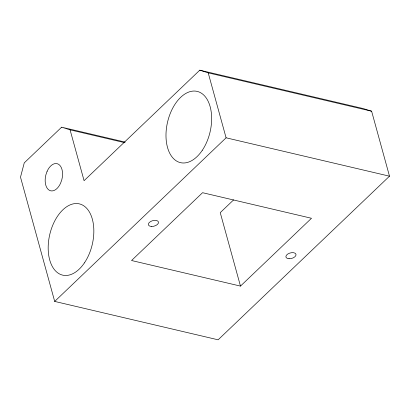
<?xml version="1.0" encoding="UTF-8"?>
<svg xmlns="http://www.w3.org/2000/svg" width="410" height="410" viewBox="0 0 410 410"><rect width="100%" height="100%" fill="white"/><g stroke="black" fill="none" stroke-linecap="round" stroke-linejoin="round"><path stroke-width="0.61" d="M61.638 127.187L24.262 162.862L20.5 177.156L54.694 301.422L218.12 339.813L389.5 176.182L371.619 111.212L363.193 108.558L199.772 70.187L84.081 180.687L70.069 129.842L61.638 127.187L125.24 142.126M54.694 301.422L226.089 137.806L389.5 176.182M233.618 199.88L220.242 212.652L240.475 286.093L311.492 218.274L202.566 192.7L131.543 260.519L240.475 286.093M199.772 70.187L208.198 72.842L371.619 111.212M70.069 129.842L124.317 142.583M208.198 72.842L226.089 137.806M47.104 171.329L45.915 174.732A13.94 8.318 -76.8 0 0 49.313 190.266A13.94 8.318 -76.8 0 0 60.618 183.142L61.807 179.739A13.94 8.318 -76.8 0 0 58.415 164.2A13.94 8.318 -76.8 0 0 47.104 171.329M84.424 262.882A36.598 21.827 -76.8 0 0 80.314 204.134A36.598 21.827 -76.8 0 0 48.298 251.499A36.598 21.827 -76.8 0 0 84.424 262.882M202.232 150.393A36.598 21.827 -76.8 0 0 198.127 91.65A36.598 21.827 -76.8 0 0 166.106 139.01A36.598 21.827 -76.8 0 0 202.232 150.393M151.546 226.463A5.227 2.834 -15.4 0 0 158.475 222.025A5.227 2.834 -15.4 0 0 150.275 221.723A5.227 2.834 -15.4 0 0 151.546 226.463M289.065 258.746A5.227 2.834 -15.4 0 0 295.994 254.308A5.227 2.834 -15.4 0 0 287.794 254.01A5.227 2.834 -15.4 0 0 289.065 258.746"/></g></svg>
